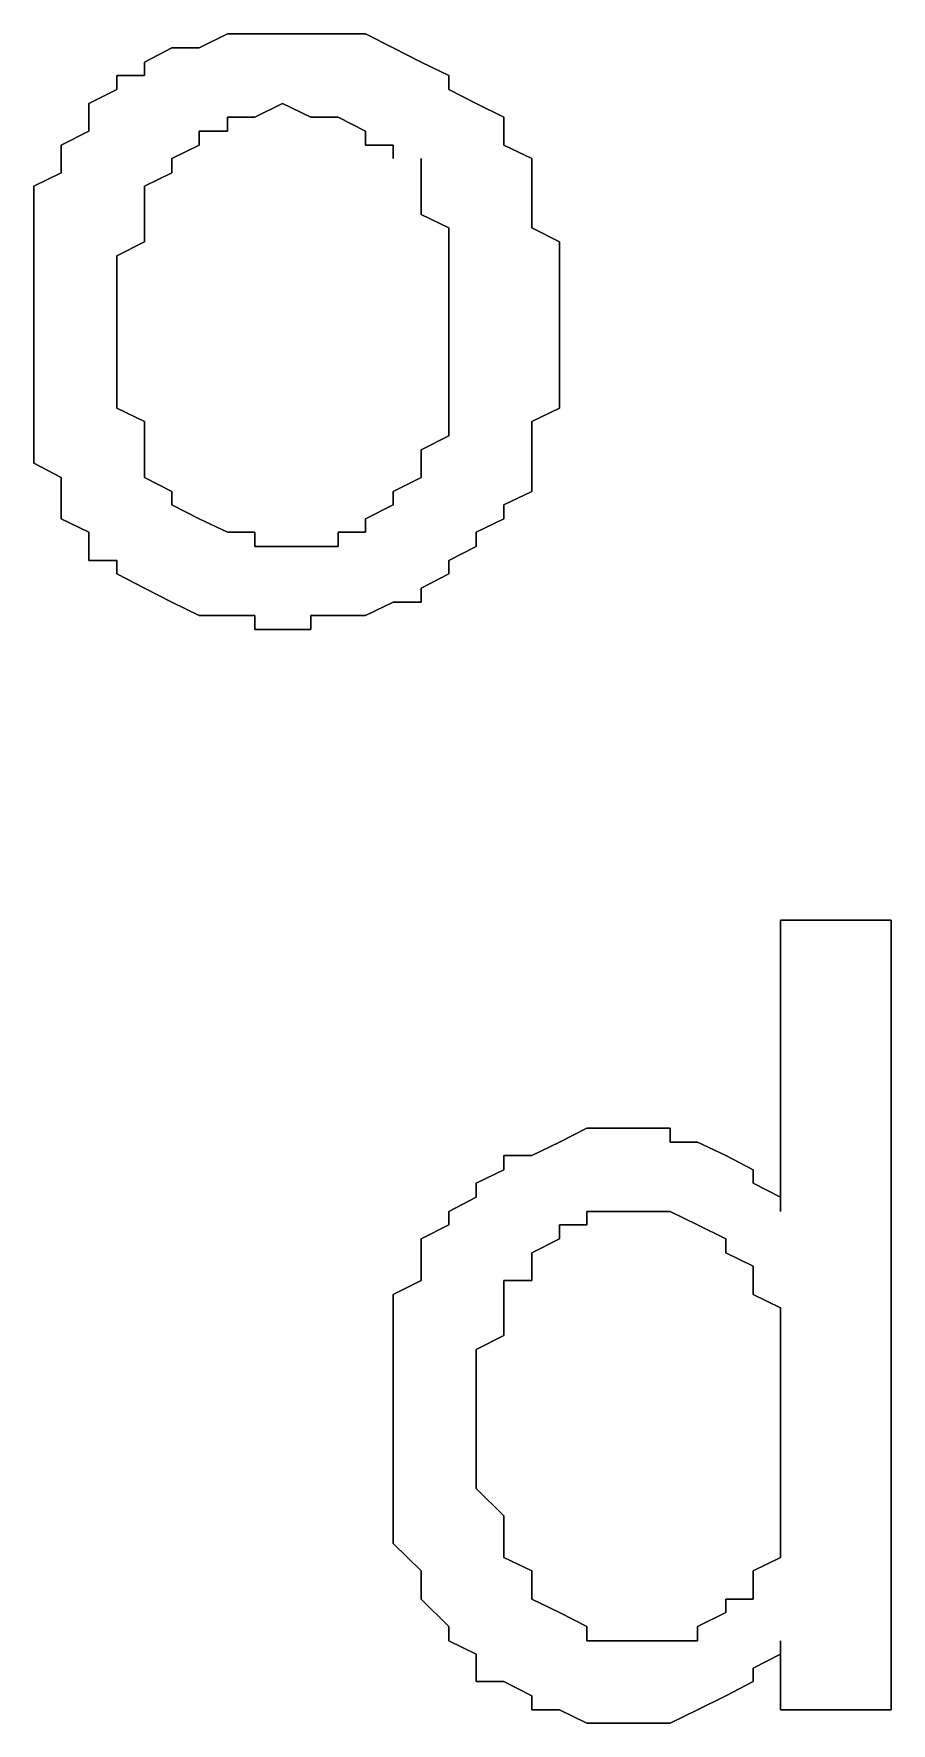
# Model space of a CAD drawing. Header units: metres. Extents: x 2.9 to 42.8, y 1.7 to 28.7.
# Drawn here: x 37.6908 to 37.8001, y 14.9243 to 15.1395 of the extents above; entities that cross this region are included whole.
import ezdxf

# ---------------------------------------------------------------- set-up
doc = ezdxf.new("R2010")
doc.units = ezdxf.units.M
doc.layers.add('GRIS', color=8, linetype='Continuous')

msp = doc.modelspace()

# ---------------------------------------------------------------- linework, layer by layer
at = {"layer": 'GRIS', "lineweight": -3}
for points in [[(37.7155, 15.1395), (37.7119, 15.1377), (37.7155, 15.1395)], [(37.719, 15.1395), (37.7155, 15.1395), (37.719, 15.1395)], [(37.7225, 15.1395), (37.719, 15.1395), (37.7225, 15.1395)], [(37.7261, 15.1395), (37.7225, 15.1395), (37.7261, 15.1395)], [(37.7296, 15.1395), (37.7261, 15.1395), (37.7296, 15.1395)], [(37.7331, 15.1395), (37.7296, 15.1395), (37.7331, 15.1395)], [(37.7366, 15.1377), (37.7331, 15.1395), (37.7366, 15.1377)], [(37.7084, 15.1377), (37.7049, 15.1359), (37.7084, 15.1377)], [(37.7119, 15.1377), (37.7084, 15.1377), (37.7119, 15.1377)], [(37.7402, 15.1359), (37.7366, 15.1377), (37.7402, 15.1359)], [(37.7049, 15.1359), (37.7049, 15.1342), (37.7049, 15.1359)], [(37.7437, 15.1342), (37.7402, 15.1359), (37.7437, 15.1342)], [(37.7049, 15.1342), (37.7014, 15.1342), (37.7049, 15.1342)], [(37.7014, 15.1342), (37.7014, 15.1324), (37.7014, 15.1342)], [(37.7437, 15.1324), (37.7437, 15.1342), (37.7437, 15.1324)], [(37.7014, 15.1324), (37.6978, 15.1306), (37.7014, 15.1324)], [(37.7472, 15.1306), (37.7437, 15.1324), (37.7472, 15.1306)], [(37.6978, 15.1306), (37.6978, 15.1289), (37.6978, 15.1306)], [(37.6978, 15.1289), (37.6978, 15.1271), (37.6978, 15.1289)], [(37.7155, 15.1271), (37.7155, 15.1289), (37.7155, 15.1271)], [(37.7155, 15.1289), (37.719, 15.1289), (37.7155, 15.1289)], [(37.719, 15.1289), (37.7225, 15.1306), (37.719, 15.1289)], [(37.7225, 15.1306), (37.7261, 15.1289), (37.7225, 15.1306)], [(37.7261, 15.1289), (37.7296, 15.1289), (37.7261, 15.1289)], [(37.7296, 15.1289), (37.7331, 15.1271), (37.7296, 15.1289)], [(37.7507, 15.1289), (37.7472, 15.1306), (37.7507, 15.1289)], [(37.7507, 15.1271), (37.7507, 15.1289), (37.7507, 15.1271)], [(37.6978, 15.1271), (37.6943, 15.1253), (37.6978, 15.1271)], [(37.7119, 15.1253), (37.7119, 15.1271), (37.7119, 15.1253)], [(37.7119, 15.1271), (37.7155, 15.1271), (37.7119, 15.1271)], [(37.7331, 15.1271), (37.7331, 15.1253), (37.7331, 15.1271)], [(37.7507, 15.1253), (37.7507, 15.1271), (37.7507, 15.1253)], [(37.6943, 15.1253), (37.6943, 15.1236), (37.6943, 15.1253)], [(37.7084, 15.1236), (37.7119, 15.1253), (37.7084, 15.1236)], [(37.7331, 15.1253), (37.7366, 15.1253), (37.7331, 15.1253)], [(37.7366, 15.1253), (37.7366, 15.1236), (37.7366, 15.1253)], [(37.7543, 15.1236), (37.7507, 15.1253), (37.7543, 15.1236)], [(37.6943, 15.1236), (37.6943, 15.1218), (37.6943, 15.1236)], [(37.7084, 15.1218), (37.7084, 15.1236), (37.7084, 15.1218)], [(37.7402, 15.1236), (37.7402, 15.1218), (37.7402, 15.1236)], [(37.7543, 15.1218), (37.7543, 15.1236), (37.7543, 15.1218)], [(37.6943, 15.1218), (37.6908, 15.1201), (37.6943, 15.1218)], [(37.6908, 15.1201), (37.6908, 15.1183), (37.6908, 15.1201)], [(37.7049, 15.1201), (37.7084, 15.1218), (37.7049, 15.1201)], [(37.7049, 15.1183), (37.7049, 15.1201), (37.7049, 15.1183)], [(37.7402, 15.1218), (37.7402, 15.1201), (37.7402, 15.1218)], [(37.7402, 15.1201), (37.7402, 15.1165), (37.7402, 15.1201)], [(37.7543, 15.1183), (37.7543, 15.1218), (37.7543, 15.1183)], [(37.6908, 15.1183), (37.6908, 15.1148), (37.6908, 15.1183)], [(37.7049, 15.1165), (37.7049, 15.1183), (37.7049, 15.1165)], [(37.7543, 15.1165), (37.7543, 15.1183), (37.7543, 15.1165)], [(37.7049, 15.113), (37.7049, 15.1165), (37.7049, 15.113)], [(37.7402, 15.1165), (37.7437, 15.1148), (37.7402, 15.1165)], [(37.7543, 15.1148), (37.7543, 15.1165), (37.7543, 15.1148)], [(37.6908, 15.1148), (37.6908, 15.113), (37.6908, 15.1148)], [(37.7437, 15.1148), (37.7437, 15.113), (37.7437, 15.1148)], [(37.7578, 15.113), (37.7543, 15.1148), (37.7578, 15.113)], [(37.6908, 15.113), (37.6908, 15.1095), (37.6908, 15.113)], [(37.7014, 15.1112), (37.7049, 15.113), (37.7014, 15.1112)], [(37.7437, 15.113), (37.7437, 15.1112), (37.7437, 15.113)], [(37.7578, 15.1095), (37.7578, 15.113), (37.7578, 15.1095)], [(37.6908, 15.1095), (37.6908, 15.1077), (37.6908, 15.1095)], [(37.7014, 15.1095), (37.7014, 15.1112), (37.7014, 15.1095)], [(37.7014, 15.1059), (37.7014, 15.1095), (37.7014, 15.1059)], [(37.7437, 15.1112), (37.7437, 15.1077), (37.7437, 15.1112)], [(37.7578, 15.1077), (37.7578, 15.1095), (37.7578, 15.1077)], [(37.6908, 15.1077), (37.6908, 15.1042), (37.6908, 15.1077)], [(37.7437, 15.1077), (37.7437, 15.1059), (37.7437, 15.1077)], [(37.7578, 15.1042), (37.7578, 15.1077), (37.7578, 15.1042)], [(37.7014, 15.1024), (37.7014, 15.1059), (37.7014, 15.1024)], [(37.7437, 15.1059), (37.7437, 15.1024), (37.7437, 15.1059)], [(37.6908, 15.1042), (37.6908, 15.1024), (37.6908, 15.1042)], [(37.7578, 15.1024), (37.7578, 15.1042), (37.7578, 15.1024)], [(37.6908, 15.1024), (37.6908, 15.1007), (37.6908, 15.1024)], [(37.6908, 15.1007), (37.6908, 15.0971), (37.6908, 15.1007)], [(37.7014, 15.0989), (37.7014, 15.1024), (37.7014, 15.0989)], [(37.7437, 15.1024), (37.7437, 15.1007), (37.7437, 15.1024)], [(37.7437, 15.1007), (37.7437, 15.0989), (37.7437, 15.1007)], [(37.7578, 15.1007), (37.7578, 15.1024), (37.7578, 15.1007)], [(37.7578, 15.0971), (37.7578, 15.1007), (37.7578, 15.0971)], [(37.7014, 15.0971), (37.7014, 15.0989), (37.7014, 15.0971)], [(37.7437, 15.0989), (37.7437, 15.0954), (37.7437, 15.0989)], [(37.6908, 15.0971), (37.6908, 15.0954), (37.6908, 15.0971)], [(37.7014, 15.0936), (37.7014, 15.0971), (37.7014, 15.0936)], [(37.7578, 15.0954), (37.7578, 15.0971), (37.7578, 15.0954)], [(37.6908, 15.0954), (37.6908, 15.0918), (37.6908, 15.0954)], [(37.7437, 15.0954), (37.7437, 15.0936), (37.7437, 15.0954)], [(37.7578, 15.0918), (37.7578, 15.0954), (37.7578, 15.0918)], [(37.7014, 15.0918), (37.7014, 15.0936), (37.7014, 15.0918)], [(37.7437, 15.0936), (37.7437, 15.0901), (37.7437, 15.0936)], [(37.6908, 15.0918), (37.6908, 15.0901), (37.6908, 15.0918)], [(37.6908, 15.0901), (37.6908, 15.0865), (37.6908, 15.0901)], [(37.7049, 15.0901), (37.7014, 15.0918), (37.7049, 15.0901)], [(37.7049, 15.0865), (37.7049, 15.0901), (37.7049, 15.0865)], [(37.7437, 15.0901), (37.7437, 15.0883), (37.7437, 15.0901)], [(37.7543, 15.0901), (37.7578, 15.0918), (37.7543, 15.0901)], [(37.7543, 15.0883), (37.7543, 15.0901), (37.7543, 15.0883)], [(37.7437, 15.0883), (37.7402, 15.0865), (37.7437, 15.0883)], [(37.7543, 15.0865), (37.7543, 15.0883), (37.7543, 15.0865)], [(37.6908, 15.0865), (37.6908, 15.0848), (37.6908, 15.0865)], [(37.7049, 15.0848), (37.7049, 15.0865), (37.7049, 15.0848)], [(37.7402, 15.0865), (37.7402, 15.0848), (37.7402, 15.0865)], [(37.7543, 15.083), (37.7543, 15.0865), (37.7543, 15.083)], [(37.6908, 15.0848), (37.6943, 15.083), (37.6908, 15.0848)], [(37.7049, 15.083), (37.7049, 15.0848), (37.7049, 15.083)], [(37.7402, 15.0848), (37.7402, 15.083), (37.7402, 15.0848)], [(37.6943, 15.083), (37.6943, 15.0812), (37.6943, 15.083)], [(37.7084, 15.0812), (37.7049, 15.083), (37.7084, 15.0812)], [(37.7402, 15.083), (37.7366, 15.0812), (37.7402, 15.083)], [(37.7543, 15.0812), (37.7543, 15.083), (37.7543, 15.0812)], [(37.6943, 15.0812), (37.6943, 15.0795), (37.6943, 15.0812)], [(37.6943, 15.0795), (37.6943, 15.0777), (37.6943, 15.0795)], [(37.7084, 15.0795), (37.7084, 15.0812), (37.7084, 15.0795)], [(37.7119, 15.0777), (37.7084, 15.0795), (37.7119, 15.0777)], [(37.7366, 15.0795), (37.7331, 15.0777), (37.7366, 15.0795)], [(37.7366, 15.0812), (37.7366, 15.0795), (37.7366, 15.0812)], [(37.7507, 15.0795), (37.7543, 15.0812), (37.7507, 15.0795)], [(37.7507, 15.0777), (37.7507, 15.0795), (37.7507, 15.0777)], [(37.6943, 15.0777), (37.6978, 15.076), (37.6943, 15.0777)], [(37.7155, 15.076), (37.7119, 15.0777), (37.7155, 15.076)], [(37.7331, 15.0777), (37.7331, 15.076), (37.7331, 15.0777)], [(37.7472, 15.076), (37.7507, 15.0777), (37.7472, 15.076)], [(37.6978, 15.076), (37.6978, 15.0742), (37.6978, 15.076)], [(37.719, 15.076), (37.7155, 15.076), (37.719, 15.076)], [(37.719, 15.0742), (37.719, 15.076), (37.719, 15.0742)], [(37.7331, 15.076), (37.7296, 15.076), (37.7331, 15.076)], [(37.7296, 15.076), (37.7296, 15.0742), (37.7296, 15.076)], [(37.7472, 15.0742), (37.7472, 15.076), (37.7472, 15.0742)], [(37.6978, 15.0742), (37.6978, 15.0724), (37.6978, 15.0742)], [(37.7225, 15.0742), (37.719, 15.0742), (37.7225, 15.0742)], [(37.7261, 15.0742), (37.7225, 15.0742), (37.7261, 15.0742)], [(37.7296, 15.0742), (37.7261, 15.0742), (37.7296, 15.0742)], [(37.7437, 15.0724), (37.7472, 15.0742), (37.7437, 15.0724)], [(37.6978, 15.0724), (37.7014, 15.0724), (37.6978, 15.0724)], [(37.7014, 15.0724), (37.7014, 15.0707), (37.7014, 15.0724)], [(37.7014, 15.0707), (37.7049, 15.0689), (37.7014, 15.0707)], [(37.7402, 15.0689), (37.7437, 15.0707), (37.7402, 15.0689)], [(37.7437, 15.0707), (37.7437, 15.0724), (37.7437, 15.0707)], [(37.7049, 15.0689), (37.7084, 15.0671), (37.7049, 15.0689)], [(37.7402, 15.0671), (37.7402, 15.0689), (37.7402, 15.0671)], [(37.7084, 15.0671), (37.7119, 15.0654), (37.7084, 15.0671)], [(37.7331, 15.0654), (37.7366, 15.0671), (37.7331, 15.0654)], [(37.7366, 15.0671), (37.7402, 15.0671), (37.7366, 15.0671)], [(37.7119, 15.0654), (37.7155, 15.0654), (37.7119, 15.0654)], [(37.7155, 15.0654), (37.719, 15.0654), (37.7155, 15.0654)], [(37.719, 15.0654), (37.719, 15.0636), (37.719, 15.0654)], [(37.7261, 15.0636), (37.7261, 15.0654), (37.7261, 15.0636)], [(37.7261, 15.0654), (37.7296, 15.0654), (37.7261, 15.0654)], [(37.7296, 15.0654), (37.7331, 15.0654), (37.7296, 15.0654)], [(37.719, 15.0636), (37.7225, 15.0636), (37.719, 15.0636)], [(37.7225, 15.0636), (37.7261, 15.0636), (37.7225, 15.0636)], [(37.8001, 15.0266), (37.786, 15.0266), (37.8001, 15.0266)], [(37.786, 15.0266), (37.786, 14.9895), (37.786, 15.0266)], [(37.8001, 14.926), (37.8001, 15.0266), (37.8001, 14.926)], [(37.7613, 15.0001), (37.7578, 14.9983), (37.7613, 15.0001)], [(37.7649, 15.0001), (37.7613, 15.0001), (37.7649, 15.0001)], [(37.7684, 15.0001), (37.7649, 15.0001), (37.7684, 15.0001)], [(37.7719, 15.0001), (37.7684, 15.0001), (37.7719, 15.0001)], [(37.7719, 14.9983), (37.7719, 15.0001), (37.7719, 14.9983)], [(37.7578, 14.9983), (37.7543, 14.9966), (37.7578, 14.9983)], [(37.7754, 14.9983), (37.7719, 14.9983), (37.7754, 14.9983)], [(37.779, 14.9966), (37.7754, 14.9983), (37.779, 14.9966)], [(37.7543, 14.9966), (37.7507, 14.9966), (37.7543, 14.9966)], [(37.7507, 14.9966), (37.7507, 14.9948), (37.7507, 14.9966)], [(37.7825, 14.9948), (37.779, 14.9966), (37.7825, 14.9948)], [(37.7507, 14.9948), (37.7472, 14.9931), (37.7507, 14.9948)], [(37.7472, 14.9931), (37.7472, 14.9913), (37.7472, 14.9931)], [(37.7825, 14.9931), (37.7825, 14.9948), (37.7825, 14.9931)], [(37.786, 14.9913), (37.7825, 14.9931), (37.786, 14.9913)], [(37.7472, 14.9913), (37.7437, 14.9895), (37.7472, 14.9913)], [(37.786, 14.9895), (37.786, 14.9913), (37.786, 14.9895)], [(37.7437, 14.9895), (37.7437, 14.9878), (37.7437, 14.9895)], [(37.7613, 14.9878), (37.7613, 14.9895), (37.7613, 14.9878)], [(37.7613, 14.9895), (37.7649, 14.9895), (37.7613, 14.9895)], [(37.7649, 14.9895), (37.7684, 14.9895), (37.7649, 14.9895)], [(37.7684, 14.9895), (37.7719, 14.9895), (37.7684, 14.9895)], [(37.7719, 14.9895), (37.7754, 14.9878), (37.7719, 14.9895)], [(37.7437, 14.9878), (37.7402, 14.986), (37.7437, 14.9878)], [(37.7578, 14.986), (37.7578, 14.9878), (37.7578, 14.986)], [(37.7578, 14.9878), (37.7613, 14.9878), (37.7578, 14.9878)], [(37.7754, 14.9878), (37.779, 14.986), (37.7754, 14.9878)], [(37.7402, 14.986), (37.7402, 14.9842), (37.7402, 14.986)], [(37.7543, 14.9842), (37.7578, 14.986), (37.7543, 14.9842)], [(37.779, 14.986), (37.779, 14.9842), (37.779, 14.986)], [(37.7402, 14.9842), (37.7402, 14.9825), (37.7402, 14.9842)], [(37.7402, 14.9825), (37.7402, 14.9807), (37.7402, 14.9825)], [(37.7543, 14.9825), (37.7543, 14.9842), (37.7543, 14.9825)], [(37.7543, 14.9807), (37.7543, 14.9825), (37.7543, 14.9807)], [(37.779, 14.9842), (37.7825, 14.9825), (37.779, 14.9842)], [(37.7825, 14.9825), (37.7825, 14.9807), (37.7825, 14.9825)], [(37.7402, 14.9807), (37.7366, 14.9789), (37.7402, 14.9807)], [(37.7507, 14.9772), (37.7507, 14.9807), (37.7507, 14.9772)], [(37.7507, 14.9807), (37.7543, 14.9807), (37.7507, 14.9807)], [(37.7825, 14.9807), (37.7825, 14.9789), (37.7825, 14.9807)], [(37.7366, 14.9789), (37.7366, 14.9772), (37.7366, 14.9789)], [(37.7825, 14.9789), (37.786, 14.9772), (37.7825, 14.9789)], [(37.7366, 14.9772), (37.7366, 14.9737), (37.7366, 14.9772)], [(37.7507, 14.9754), (37.7507, 14.9772), (37.7507, 14.9754)], [(37.786, 14.9772), (37.786, 14.9737), (37.786, 14.9772)], [(37.7366, 14.9737), (37.7366, 14.9719), (37.7366, 14.9737)], [(37.7472, 14.9719), (37.7507, 14.9737), (37.7472, 14.9719)], [(37.7507, 14.9737), (37.7507, 14.9754), (37.7507, 14.9737)], [(37.786, 14.9737), (37.786, 14.9719), (37.786, 14.9737)], [(37.7366, 14.9719), (37.7366, 14.9701), (37.7366, 14.9719)], [(37.7472, 14.9684), (37.7472, 14.9719), (37.7472, 14.9684)], [(37.786, 14.9719), (37.786, 14.9701), (37.786, 14.9719)], [(37.7366, 14.9701), (37.7366, 14.9666), (37.7366, 14.9701)], [(37.786, 14.9701), (37.786, 14.9666), (37.786, 14.9701)], [(37.7472, 14.9666), (37.7472, 14.9684), (37.7472, 14.9666)], [(37.7366, 14.9666), (37.7366, 14.9648), (37.7366, 14.9666)], [(37.7472, 14.9631), (37.7472, 14.9666), (37.7472, 14.9631)], [(37.786, 14.9666), (37.786, 14.9648), (37.786, 14.9666)], [(37.7366, 14.9648), (37.7366, 14.9613), (37.7366, 14.9648)], [(37.7472, 14.9613), (37.7472, 14.9631), (37.7472, 14.9613)], [(37.786, 14.9648), (37.786, 14.9613), (37.786, 14.9648)], [(37.7366, 14.9613), (37.7366, 14.9578), (37.7366, 14.9613)], [(37.7472, 14.9595), (37.7472, 14.9613), (37.7472, 14.9595)], [(37.786, 14.9613), (37.786, 14.9578), (37.786, 14.9613)], [(37.7472, 14.956), (37.7472, 14.9595), (37.7472, 14.956)], [(37.7366, 14.9578), (37.7366, 14.956), (37.7366, 14.9578)], [(37.786, 14.9578), (37.786, 14.956), (37.786, 14.9578)], [(37.7366, 14.956), (37.7366, 14.9542), (37.7366, 14.956)], [(37.7472, 14.9542), (37.7472, 14.956), (37.7472, 14.9542)], [(37.786, 14.956), (37.786, 14.9525), (37.786, 14.956)], [(37.7366, 14.9542), (37.7366, 14.9507), (37.7366, 14.9542)], [(37.7507, 14.9507), (37.7472, 14.9542), (37.7507, 14.9507)], [(37.786, 14.9525), (37.786, 14.9507), (37.786, 14.9525)], [(37.7366, 14.9507), (37.7366, 14.949), (37.7366, 14.9507)], [(37.7507, 14.949), (37.7507, 14.9507), (37.7507, 14.949)], [(37.786, 14.9507), (37.786, 14.949), (37.786, 14.9507)], [(37.7366, 14.949), (37.7366, 14.9472), (37.7366, 14.949)], [(37.7507, 14.9472), (37.7507, 14.949), (37.7507, 14.9472)], [(37.786, 14.949), (37.786, 14.9454), (37.786, 14.949)], [(37.7366, 14.9472), (37.7402, 14.9437), (37.7366, 14.9472)], [(37.7507, 14.9454), (37.7507, 14.9472), (37.7507, 14.9454)], [(37.7402, 14.9437), (37.7402, 14.9419), (37.7402, 14.9437)], [(37.7543, 14.9437), (37.7507, 14.9454), (37.7543, 14.9437)], [(37.7543, 14.9419), (37.7543, 14.9437), (37.7543, 14.9419)], [(37.786, 14.9454), (37.7825, 14.9437), (37.786, 14.9454)], [(37.7825, 14.9437), (37.7825, 14.9419), (37.7825, 14.9437)], [(37.7402, 14.9419), (37.7402, 14.9401), (37.7402, 14.9419)], [(37.7543, 14.9401), (37.7543, 14.9419), (37.7543, 14.9401)], [(37.7825, 14.9419), (37.7825, 14.9401), (37.7825, 14.9419)], [(37.7402, 14.9401), (37.7437, 14.9366), (37.7402, 14.9401)], [(37.7578, 14.9384), (37.7543, 14.9401), (37.7578, 14.9384)], [(37.7825, 14.9401), (37.779, 14.9401), (37.7825, 14.9401)], [(37.779, 14.9401), (37.779, 14.9384), (37.779, 14.9401)], [(37.7613, 14.9366), (37.7578, 14.9384), (37.7613, 14.9366)], [(37.779, 14.9384), (37.7754, 14.9366), (37.779, 14.9384)], [(37.7437, 14.9366), (37.7437, 14.9348), (37.7437, 14.9366)], [(37.7613, 14.9348), (37.7613, 14.9366), (37.7613, 14.9348)], [(37.7754, 14.9366), (37.7754, 14.9348), (37.7754, 14.9366)], [(37.7437, 14.9348), (37.7472, 14.9331), (37.7437, 14.9348)], [(37.7472, 14.9331), (37.7472, 14.9313), (37.7472, 14.9331)], [(37.7649, 14.9348), (37.7613, 14.9348), (37.7649, 14.9348)], [(37.7684, 14.9348), (37.7649, 14.9348), (37.7684, 14.9348)], [(37.7719, 14.9348), (37.7684, 14.9348), (37.7719, 14.9348)], [(37.7754, 14.9348), (37.7719, 14.9348), (37.7754, 14.9348)], [(37.7825, 14.9313), (37.786, 14.9331), (37.7825, 14.9313)], [(37.786, 14.9331), (37.786, 14.9348), (37.786, 14.9331)], [(37.786, 14.9348), (37.786, 14.926), (37.786, 14.9348)], [(37.7472, 14.9313), (37.7472, 14.9296), (37.7472, 14.9313)], [(37.7825, 14.9296), (37.7825, 14.9313), (37.7825, 14.9296)], [(37.7472, 14.9296), (37.7507, 14.9296), (37.7472, 14.9296)], [(37.7507, 14.9296), (37.7543, 14.9278), (37.7507, 14.9296)], [(37.779, 14.9278), (37.7825, 14.9296), (37.779, 14.9278)], [(37.7543, 14.9278), (37.7543, 14.926), (37.7543, 14.9278)], [(37.7754, 14.926), (37.779, 14.9278), (37.7754, 14.926)], [(37.7543, 14.926), (37.7578, 14.926), (37.7543, 14.926)], [(37.7578, 14.926), (37.7613, 14.9243), (37.7578, 14.926)], [(37.7613, 14.9243), (37.7649, 14.9243), (37.7613, 14.9243)], [(37.7649, 14.9243), (37.7684, 14.9243), (37.7649, 14.9243)], [(37.7684, 14.9243), (37.7719, 14.9243), (37.7684, 14.9243)], [(37.7719, 14.9243), (37.7754, 14.926), (37.7719, 14.9243)], [(37.786, 14.926), (37.8001, 14.926), (37.786, 14.926)]]:
    msp.add_lwpolyline(points, dxfattribs=at)

doc.saveas('drawing.dxf')
